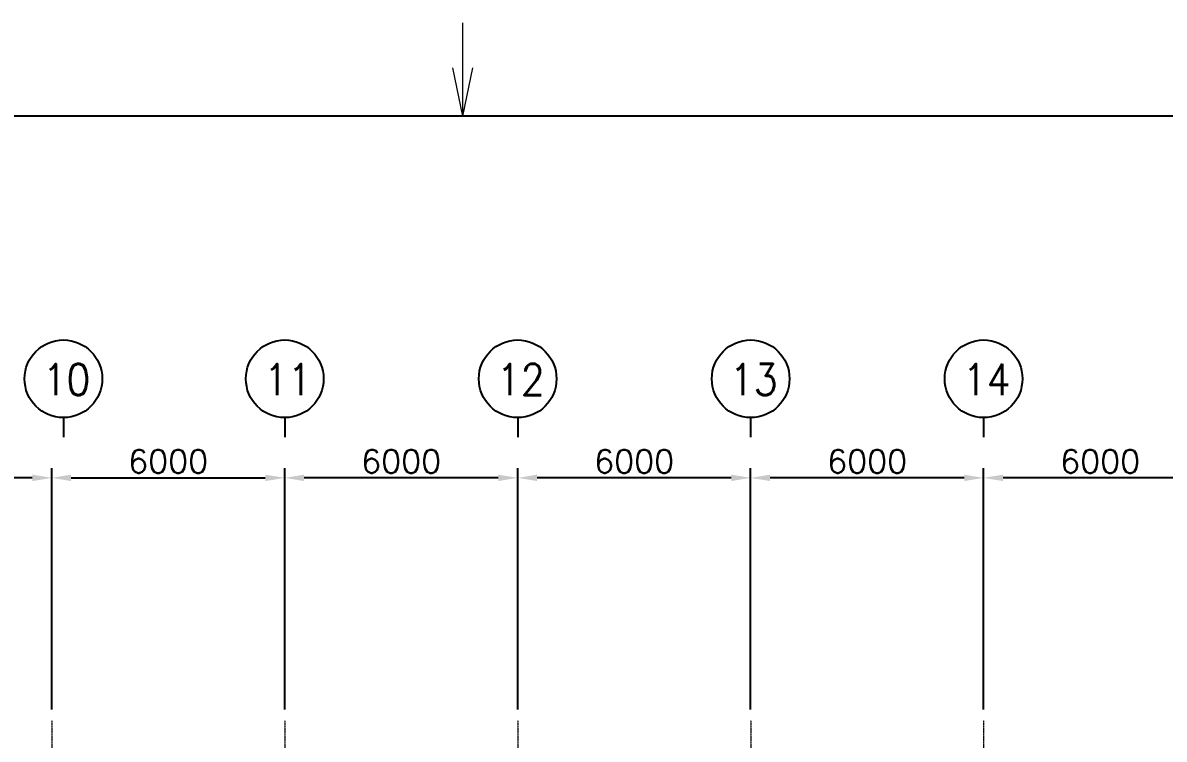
# Model space of a CAD drawing. Extents: x -59767 to 1106559, y -1290 to 1129522.
# Drawn here: x 79462 to 108857, y 618044 to 636487 of the extents above; entities that cross this region are included whole.
import ezdxf
from ezdxf.enums import TextEntityAlignment as Align

# ---------------------------------------------------------------- set-up
doc = ezdxf.new("R2010")
doc.units = 0
doc.linetypes.add('CENTER', pattern=[2, 1.25, -0.25, 0.25, -0.25])
doc.layers.get('0').update_dxf_attribs({"linetype": 'CONTINUOUS', "lineweight": 9})
doc.layers.get('Defpoints').update_dxf_attribs({"linetype": 'CONTINUOUS', "lineweight": 9})
doc.layers.add('15', color=1, linetype='CONTINUOUS')
doc.layers.add('7', color=7, linetype='CONTINUOUS')
for name, color, linetype, lineweight in [('TEXT', 3, 'CONTINUOUS', 9), ('중심선', 1, 'CENTER', 9), ('치수선', 6, 'CONTINUOUS', 9)]:
    doc.layers.add(name, color=color, linetype=linetype, lineweight=lineweight)
doc.styles.add('ROMANS', font='romans.shx', dxfattribs={"bigfont": 'whgtxt.shx'})
doc.styles.get("Standard").update_dxf_attribs({"font": 'romans.shx', "bigfont": 'whtgtxt.shx'})
doc.dimstyles.new('ISO-25', dxfattribs={"dimscale": 200, "dimtxt": 3, "dimasz": 2.5, "dimexe": 1.25, "dimexo": 0.625, "dimtad": 1, "dimdec": 0, "dimdsep": 46, "dimtxsty": 'Standard', "dimcen": 2.5, "dimadec": 0, "dimazin": 0, "dimtp": 0.1, "dimtm": 0.1, "dimtfac": 0.6, "dimtdec": 0, "dimtmove": 0, "dimatfit": 3, "dimfxl": 1, "dimtvp": 1, "dimtolj": 1, "dimarcsym": 0})

# ---------------------------------------------------------------- blocks, each defined once
blk = doc.blocks.new('*D140')
at = {"layer": 'Defpoints', "color": 0}
for p in [(104207, 624772), (104207, 618679), (110207, 618679)]:
    blk.add_point(p, dxfattribs=at)
at = {"layer": '치수선', "color": 0, "lineweight": -2}
for p, q in [((104207, 618804), (104207, 625022)), ((110207, 618804), (110207, 625022)), ((109707, 624772), (104707, 624772))]:
    blk.add_line(p, q, dxfattribs=at)
at = {"layer": '치수선', "color": 0}
for points in [[(104707, 624855), (104707, 624689), (104207, 624772)], [(109707, 624689), (109707, 624855), (110207, 624772)]]:
    blk.add_solid(points, dxfattribs=at)
at = {"layer": '치수선', "color": 0, "insert": (107207, 625197), "char_height": 600, "attachment_point": 5}
blk.add_mtext('\\A1;6000', dxfattribs=at)
blk = doc.blocks.new('*D141')
at = {"layer": 'Defpoints', "color": 0}
for p in [(98207, 624772), (98207, 618679), (104207, 618679)]:
    blk.add_point(p, dxfattribs=at)
at = {"layer": '치수선', "color": 0, "lineweight": -2}
for p, q in [((98207, 618804), (98207, 625022)), ((104207, 618804), (104207, 625022)), ((103707, 624772), (98707, 624772))]:
    blk.add_line(p, q, dxfattribs=at)
at = {"layer": '치수선', "color": 0}
for points in [[(98707, 624855), (98707, 624689), (98207, 624772)], [(103707, 624689), (103707, 624855), (104207, 624772)]]:
    blk.add_solid(points, dxfattribs=at)
at = {"layer": '치수선', "color": 0, "insert": (101207, 625197), "char_height": 600, "attachment_point": 5}
blk.add_mtext('\\A1;6000', dxfattribs=at)
blk = doc.blocks.new('*D142')
at = {"layer": 'Defpoints', "color": 0}
for p in [(92207, 624772), (92207, 618679), (98207, 618679)]:
    blk.add_point(p, dxfattribs=at)
at = {"layer": '치수선', "color": 0, "lineweight": -2}
for p, q in [((92207, 618804), (92207, 625022)), ((98207, 618804), (98207, 625022)), ((97707, 624772), (92707, 624772))]:
    blk.add_line(p, q, dxfattribs=at)
at = {"layer": '치수선', "color": 0}
for points in [[(92707, 624855), (92707, 624689), (92207, 624772)], [(97707, 624689), (97707, 624855), (98207, 624772)]]:
    blk.add_solid(points, dxfattribs=at)
at = {"layer": '치수선', "color": 0, "insert": (95207, 625197), "char_height": 600, "attachment_point": 5}
blk.add_mtext('\\A1;6000', dxfattribs=at)
blk = doc.blocks.new('*D143')
at = {"layer": 'Defpoints', "color": 0}
for p in [(86207, 624772), (86207, 618679), (92207, 618679)]:
    blk.add_point(p, dxfattribs=at)
at = {"layer": '치수선', "color": 0, "lineweight": -2}
for p, q in [((86207, 618804), (86207, 625022)), ((92207, 618804), (92207, 625022)), ((91707, 624772), (86707, 624772))]:
    blk.add_line(p, q, dxfattribs=at)
at = {"layer": '치수선', "color": 0}
for points in [[(86707, 624855), (86707, 624689), (86207, 624772)], [(91707, 624689), (91707, 624855), (92207, 624772)]]:
    blk.add_solid(points, dxfattribs=at)
at = {"layer": '치수선', "color": 0, "insert": (89207, 625197), "char_height": 600, "attachment_point": 5}
blk.add_mtext('\\A1;6000', dxfattribs=at)
blk = doc.blocks.new('*D144')
at = {"layer": 'Defpoints', "color": 0}
for p in [(86207, 624772), (80207, 618679), (86207, 618679)]:
    blk.add_point(p, dxfattribs=at)
at = {"layer": '치수선', "color": 0, "lineweight": -2}
for p, q in [((80207, 618804), (80207, 625022)), ((86207, 618804), (86207, 625022)), ((80707, 624772), (85707, 624772))]:
    blk.add_line(p, q, dxfattribs=at)
at = {"layer": '치수선', "color": 0}
for points in [[(80707, 624855), (80707, 624689), (80207, 624772)], [(85707, 624689), (85707, 624855), (86207, 624772)]]:
    blk.add_solid(points, dxfattribs=at)
at = {"layer": '치수선', "color": 0, "insert": (83207, 625197), "char_height": 600, "attachment_point": 5}
blk.add_mtext('\\A1;6000', dxfattribs=at)
blk = doc.blocks.new('*D145')
at = {"layer": 'Defpoints', "color": 0}
for p in [(74207, 624772), (74207, 618679), (80207, 618679)]:
    blk.add_point(p, dxfattribs=at)
at = {"layer": '치수선', "color": 0, "lineweight": -2}
for p, q in [((74207, 618804), (74207, 625022)), ((80207, 618804), (80207, 625022)), ((79707, 624772), (74707, 624772))]:
    blk.add_line(p, q, dxfattribs=at)
at = {"layer": '치수선', "color": 0}
for points in [[(74707, 624855), (74707, 624689), (74207, 624772)], [(79707, 624689), (79707, 624855), (80207, 624772)]]:
    blk.add_solid(points, dxfattribs=at)
at = {"layer": '치수선', "color": 0, "insert": (77207, 625197), "char_height": 600, "attachment_point": 5}
blk.add_mtext('\\A1;6000', dxfattribs=at)
blk = doc.blocks.new('BUBBLE')
blk.add_line((0, -600), (0, -900))
blk.add_circle((0, 0), 600)

msp = doc.modelspace()

# ---------------------------------------------------------------- linework, layer by layer
msp.add_line((90796.7, 634084), (90796.7, 636487.4))
at = {"linetype": 'Continuous'}
for q in [(90537.9, 635330.1), (91055.4, 635330.1)]:
    msp.add_line((90796.7, 634084), q, dxfattribs=at)
at = {"layer": '15'}
msp.add_line((178754.5, 634096.6), (2838.9, 634071.4), dxfattribs=at)
at = {"layer": '중심선'}
for p, q in [((80208.2, 618526.4), (80208.2, 555029.1)), ((86208.2, 618526.4), (86208.2, 555029.1)), ((92208.2, 618526.4), (92208.2, 555029.1)), ((98208.2, 618526.4), (98208.2, 555029.1)), ((104208.2, 618526.4), (104208.2, 555029.1))]:
    msp.add_line(p, q, dxfattribs=at)

# ---------------------------------------------------------------- block references
at = {"layer": '7', "color": 7, "xscale": 1.666666666627862, "yscale": 1.666666666627862, "zscale": 1.666666666627862}
for p in [(80506.8, 627321.9), (86206.8, 627321.9), (92206.8, 627321.9), (98206.8, 627321.9), (104206.8, 627321.9)]:
    msp.add_blockref('BUBBLE', p, dxfattribs=at)

# ---------------------------------------------------------------- texts
at = {"layer": 'TEXT', "color": 7, "style": 'ROMANS', "width": 0.9}
for s, p in [('10', (80586.3, 627304.3)), ('11', (86286.3, 627304.3)), ('12', (92286.3, 627304.3)), ('13', (98286.3, 627304.3)), ('14', (104286.3, 627304.3))]:
    msp.add_text(s, height=800, dxfattribs=at).set_placement(p, align=Align.MIDDLE)

# ---------------------------------------------------------------- dimensions: what is measured, and where the dimension line sits
at = {"layer": '치수선'}
for base, p1, p2, picture, middle in [((74206.8, 624771.9), (80206.8, 618679.1), (74206.8, 618679.1), '*D145', (77206.8, 625196.9)), ((86206.8, 624771.9), (80206.8, 618679.1), (86206.8, 618679.1), '*D144', (83206.8, 625196.9)), ((86206.8, 624771.9), (92206.8, 618679.1), (86206.8, 618679.1), '*D143', (89206.8, 625196.9)), ((92206.8, 624771.9), (98206.8, 618679.1), (92206.8, 618679.1), '*D142', (95206.8, 625196.9)), ((98206.8, 624771.9), (104206.8, 618679.1), (98206.8, 618679.1), '*D141', (101206.8, 625196.9)), ((104206.8, 624771.9), (110206.8, 618679.1), (104206.8, 618679.1), '*D140', (107206.8, 625196.9))]:
    dim = msp.add_linear_dim(base=base, p1=p1, p2=p2, dimstyle='ISO-25', dxfattribs=at)
    dim.commit()
    dim.dimension.update_dxf_attribs({"geometry": picture, "text_midpoint": middle})

doc.saveas('drawing.dxf')
